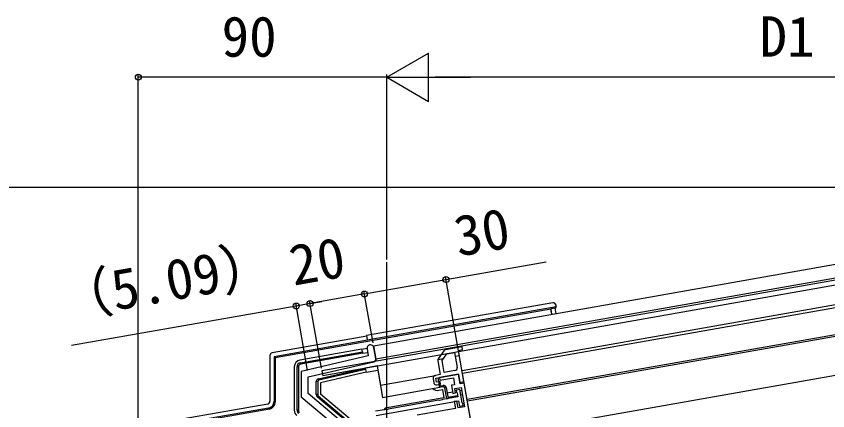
# Model space of a CAD drawing. Units: millimetres, scale not verified. Extents: x -875 to 875, y -1304 to 1297.
# Drawn here: x -533.7 to -239.7, y -169.8 to -26.9 of the extents above; entities that cross this region are included whole.
import ezdxf
from ezdxf.enums import TextEntityAlignment as Align

# ---------------------------------------------------------------- set-up
doc = ezdxf.new("R2010")
doc.units = ezdxf.units.MM
doc.header["$LTSCALE"] = 8
for name, color, linetype in [('0-2_YKK_11', 7, 'Continuous'), ('0-3_YKK_12', 2, 'Continuous'), ('0-4_YKK_13', 4, 'Continuous'), ('0-5_YKK_D', 6, 'Continuous')]:
    doc.layers.add(name, color=color, linetype=linetype)
doc.styles.add('ＭＳ ゴシック', font='')
doc.styles.get('ＭＳ ゴシック').set_extended_font_data('MS Gothic')

msp = doc.modelspace()

# ---------------------------------------------------------------- linework, layer by layer
at = {"layer": '0-2_YKK_11'}
msp.add_line((-403.452, -150.898), (-404.147, -146.958), dxfattribs=at)
for points in [[(-406.609, -147.392), (-406.161, -149.931), (-430.5, -155.55), (-430.5, -164.704), (-417.554, -175.567), (-419.961, -178.436), (-419.195, -179.079), (-416.788, -176.21), (-405.297, -185.852)], [(-405.222, -182.651), (-428, -163.538), (-428, -157.538), (-404.212, -152.046)], [(-366.946, -185.17), (-371.433, -159.721), (-372.911, -159.982), (-373.518, -156.535), (-380.412, -157.75), (-380.238, -158.735), (-375.314, -157.867), (-374.88, -160.329), (-376.062, -160.537), (-375.541, -163.492), (-374.556, -163.318), (-374.834, -161.743), (-372.569, -161.343), (-371.336, -168.335), (-373.601, -168.735), (-374.035, -166.273), (-375.02, -166.446), (-374.586, -168.908), (-388.466, -171.356)], [(-403.284, -171.43), (-373.444, -166.168), (-373.097, -168.138), (-371.817, -167.912), (-371.899, -167.119), (-372.204, -166.871), (-373.056, -162.038), (-374.336, -162.264), (-374.254, -163.058), (-373.949, -163.305), (-373.705, -164.691), (-379.249, -165.669), (-379.413, -165.843), (-380.356, -166.009), (-380.57, -165.902), (-398.945, -169.142), (-399.109, -169.316), (-400.052, -169.482), (-400.266, -169.375), (-403.545, -169.953)]]:
    msp.add_lwpolyline(points, dxfattribs=at)
for centre, radius, start, end in [((-405.378, -147.175), 1.25, 10, 190.00002), ((-404.437, -151.072), 1, 283, 9.99997)]:
    msp.add_arc(centre, radius, start, end, dxfattribs=at)
at = {"layer": '0-3_YKK_12'}
for p, q in [((-404.277, -146.219), (-125.865, -97.128)), ((-403.443, -150.951), (-125.059, -101.864)), ((-123.201, -112.397), (-372.041, -156.274)), ((-399.5, -890.257), (-399.5, -116.009)), ((-370.392, -165.63), (-142.122, -125.38)), ((-370.287, -166.221), (-142.026, -125.972)), ((-367.874, -179.91), (-119.034, -136.033)), ((-404.277, -146.219), (-403.287, -151.833)), ((-402.975, -153.605), (-400.978, -164.931)), ((-380.297, -161.284), (-380.905, -157.837)), ((-365.095, -195.667), (-372.041, -156.274)), ((-400.978, -164.931), (-380.297, -161.284)), ((-346.86, -161.489), (-343.8, -160.95)), ((-346.764, -162.022), (-343.706, -161.483))]:
    msp.add_line(p, q, dxfattribs=at)
at = {"layer": '0-4_YKK_13'}
for p, q in [((-104.5, -99.149), (-422.983, -155.306)), ((-104.5, -100.976), (-422.671, -157.078)), ((-104.5, -108.084), (-372.215, -155.29)), ((-339.307, -130.681), (-406.787, -142.58)), ((-406.527, -144.057), (-338.063, -131.985)), ((-338.063, -131.985), (-338.485, -132.588)), ((-338.063, -131.985), (-338.15, -131.491)), ((-339.705, -134.834), (-340.036, -132.954)), ((-339.615, -134.818), (-339.962, -132.848)), ((-338.137, -134.557), (-338.485, -132.588)), ((-406.75, -142.791), (-440.981, -148.827)), ((-406.787, -142.58), (-406.527, -144.057)), ((-406.527, -144.057), (-406.49, -144.268)), ((-406.49, -144.268), (-440.306, -150.231)), ((-441.806, -149.81), (-441.806, -166.347)), ((-408.464, -147.465), (-406.627, -147.142)), ((-408.204, -148.943), (-406.392, -148.623)), ((-378.853, -148.126), (-380.811, -150.923)), ((-374.908, -148.656), (-373.953, -154.073)), ((-373.17, -149.873), (-374.647, -150.134)), ((-440.306, -150.231), (-439.908, -150.564)), ((-440.306, -150.231), (-440.306, -166.349)), ((-439.908, -150.564), (-439.908, -166.683)), ((-380.96, -151.247), (-378.959, -150.894)), ((-433, -153.889), (-433, -169.584)), ((-432, -169.584), (-432, -153.889)), ((-431.5, -153.889), (-432, -153.889)), ((-431.5, -153.889), (-431.5, -169.584)), ((-407.17, -154.805), (-424.112, -158.717)), ((-422.983, -155.306), (-422.671, -157.078)), ((-402.825, -153.531), (-407.257, -154.312)), ((-406.996, -155.792), (-402.722, -155.038)), ((-402.975, -153.605), (-401.759, -160.499)), ((-401.759, -160.499), (-381.866, -156.991)), ((-382.677, -158.15), (-382.417, -159.627)), ((-424.5, -159.204), (-425, -159.204)), ((-424.5, -159.204), (-424.5, -163.942)), ((-379.016, -161.058), (-380.789, -161.371)), ((-380.384, -160.792), (-379.103, -160.566)), ((-379.016, -161.058), (-379.103, -160.566)), ((-424.321, -164.325), (-424.643, -164.708)), ((-424.321, -164.325), (-407.475, -178.461)), ((-407.215, -177.374), (-423.5, -163.709)), ((-380.616, -162.356), (-379.335, -162.13)), ((-379.335, -162.13), (-378.814, -165.084)), ((-375.628, -162.999), (-377.598, -163.347)), ((-377.337, -164.824), (-373.792, -164.199)), ((-372.378, -162.426), (-372.969, -162.531)), ((-372.708, -164.008), (-372.118, -163.904)), ((-442.631, -167.33), (-490.981, -175.855)), ((-440.306, -166.349), (-439.908, -166.683)), ((-407.796, -178.844), (-424.643, -164.708)), ((-378.814, -165.084), (-400.045, -168.828)), ((-377.743, -165.403), (-377.25, -165.316)), ((-442.368, -168.807), (-473.5, -174.296)), ((-441.97, -169.14), (-473.5, -174.7)), ((-441.97, -169.14), (-442.368, -168.807)), ((-431.5, -169.584), (-432, -169.584)), ((-400.045, -168.828), (-400.545, -169.424))]:
    msp.add_line(p, q, dxfattribs=at)
for points in [[(-338.485, -132.588), (-339.962, -132.848), (-340.036, -132.954), (-439.908, -150.564)], [(-371.52, -159.229), (-373.517, -147.904), (-372.04, -147.643), (-372.214, -146.658), (-378.207, -147.715)], [(-408.291, -148.45), (-408.464, -147.465), (-430.934, -151.427)], [(-374.764, -155.231), (-378.703, -155.926), (-379.463, -151.614), (-377.743, -149.156), (-374.908, -148.656)], [(-380.976, -151.67), (-380.093, -156.679), (-381.866, -156.991)], [(-424.112, -158.717), (-424.225, -158.23), (-407.257, -154.312), (-407.17, -154.805)], [(-407.17, -154.805), (-406.996, -155.792), (-423.5, -159.602), (-423.5, -163.709)], [(-381.258, -160.438), (-379.978, -160.212), (-380.152, -159.228), (-381.432, -159.453), (-381.692, -157.976), (-373.518, -156.535), (-372.998, -159.489), (-371.52, -159.229)], [(-424.5, -163.942), (-425, -163.942), (-425, -159.204)], [(-377.743, -165.403), (-378.437, -161.464), (-377.945, -161.377), (-377.25, -165.316)]]:
    msp.add_lwpolyline(points, dxfattribs=at)
msp.add_lwpolyline([(-408.204, -148.943), (-430.674, -152.905), (-430.76, -152.412), (-408.291, -148.45)], close=True, dxfattribs=at)
for centre, radius, start, end in [((-378.033, -148.7), 1, 99.99998, 144.99997), ((-430.5, -153.889), 2.5, 100, 180), ((-430.5, -153.889), 1.5, 100, 180), ((-430.5, -153.889), 1, 100, 180), ((-379.992, -151.497), 1, 144.99997, 190.00002), ((-374.937, -154.247), 1, 280, 9.99998), ((-424, -159.204), 1, 103, 180), ((-424, -159.204), 0.5, 103, 180), ((-381.692, -157.976), 1, 99.99998, 190.00002), ((-381.05, -159.894), 2.5, 226.86986, 280), ((-381.432, -159.453), 1, 190.00002, 280), ((-378.93, -161.551), 1, 10, 100), ((-378.93, -161.551), 0.5, 10, 100), ((-424, -163.942), 1, 180, 230), ((-424, -163.942), 0.5, 180, 230), ((-430.5, -169.584), 2.5, 180, 230), ((-430.5, -169.584), 1.5, 180, 230), ((-430.5, -169.584), 1, 180, 230)]:
    msp.add_arc(centre, radius, start, end, dxfattribs=at)
for centre, major_axis, ratio, start_param, end_param in [((-339.136, -131.669), (0.576, 0.822), 0.99628, 5.4996506, 7.06672), ((-440.804, -149.813), (-0.768, 0.645), 0.996828, 5.5866177, 6.9797529), ((-442.808, -166.344), (0.768, -0.645), 0.996828, 5.5866177, 6.9797529), ((-442.81, -166.341), (1.921, -1.612), 0.996828, 5.5866177, 6.9797529), ((-442.413, -166.675), (1.921, -1.612), 0.996828, 5.5866177, 6.9797529)]:
    msp.add_ellipse(centre, major_axis=major_axis, ratio=ratio, start_param=start_param, end_param=end_param, dxfattribs=at)
at = {"layer": '0-5_YKK_D'}
for p, q in [((-399.5, -48.991), (-384.345, -40.241)), ((-384.345, -57.741), (-384.345, -40.241)), ((-489.5, -178.557), (-489.5, -47.991)), ((-399.5, -48.991), (-489.5, -48.991)), ((-399.5, -115.009), (-399.5, -47.991)), ((-399.5, -115.009), (-399.5, -47.991)), ((-399.5, -48.991), (-384.345, -57.741)), ((-399.5, -48.991), (-369.189, -48.991)), ((-116.975, -48.991), (-382, -48.991)), ((-109.022, -88.991), (-650.5, -88.991)), ((-371.555, -159.032), (-378.209, -121.294)), ((-407.58, -127.488), (-427.276, -130.961)), ((-404.451, -145.235), (-407.753, -126.504)), ((-404.451, -145.235), (-407.753, -126.504)), ((-432.293, -131.846), (-513.705, -146.201)), ((-428.174, -155.205), (-432.466, -130.861)), ((-427.276, -130.961), (-432.293, -131.846)), ((-423.157, -154.321), (-427.45, -129.977)), ((-423.157, -154.321), (-427.45, -129.977)), ((-427.276, -130.961), (-423.041, -130.215))]:
    msp.add_line(p, q, dxfattribs=at)
msp.add_lwpolyline([(-407.58, -127.488), (-378.036, -122.279), (-341.705, -115.873)], dxfattribs=at)
for centre in [(-489.5, -48.991), (-378.036, -122.279), (-407.58, -127.488), (-407.58, -127.488), (-432.293, -131.846), (-427.276, -130.961), (-427.276, -130.961)]:
    msp.add_circle(centre, 1.075, dxfattribs=at)

# ---------------------------------------------------------------- texts
at = {"layer": '0-5_YKK_D', "style": 'ＭＳ ゴシック'}
for s, p in [('90', (-459.33, -45.991)), ('D1', (-264.431, -45.991))]:
    msp.add_text(s, height=14.66, dxfattribs=at).set_placement(p, align=Align.BOTTOM_LEFT)
for s, p in [('30', (-372.822, -118.313)), ('20', (-432.497, -128.836)), ('（5.09）', (-516.834, -141.283))]:
    msp.add_text(s, height=14.66, rotation=10, dxfattribs=at).set_placement(p, align=Align.BOTTOM_LEFT)

doc.saveas('drawing.dxf')
